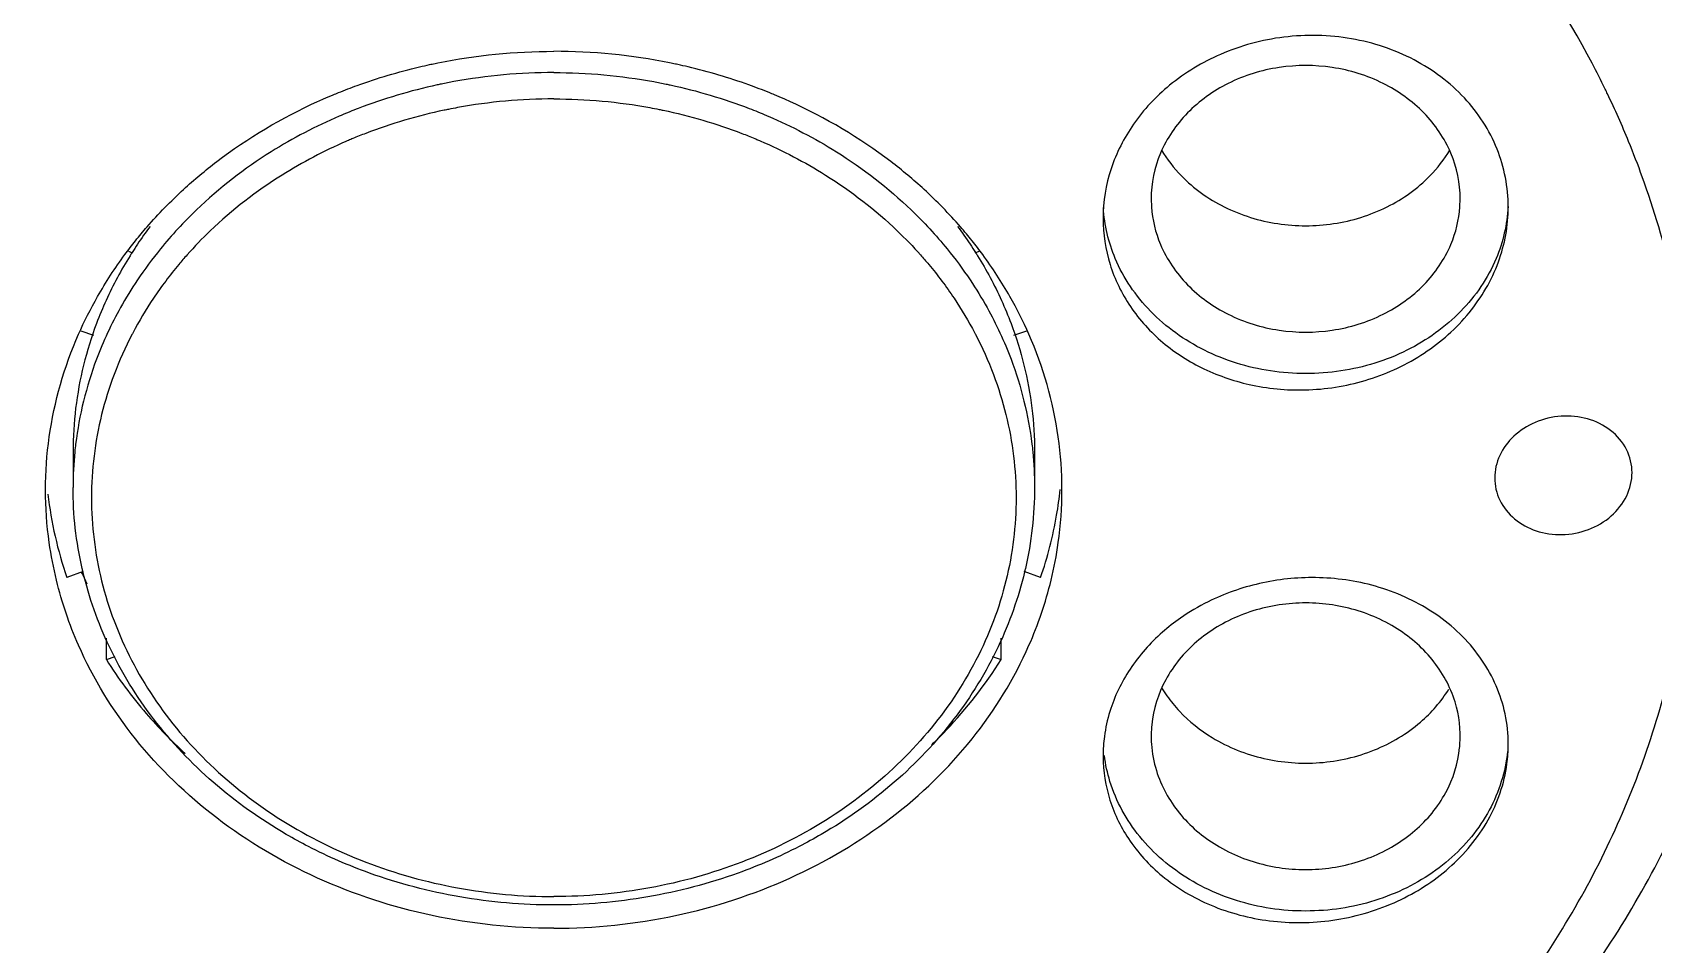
# Model space of a CAD drawing. Extents: x -1802 to -1505, y -7177 to -6757.
# Drawn here: x -1729.84 to -1706.23, y -6934.68 to -6921.4 of the extents above; entities that cross this region are included whole.
import ezdxf

# ---------------------------------------------------------------- set-up
doc = ezdxf.new("R2010")
doc.units = 0
doc.header["$LTSCALE"] = 5
doc.header["$MEASUREMENT"] = 0
doc.layers.add('DWG', color=7, linetype='CONTINUOUS')

msp = doc.modelspace()

# ---------------------------------------------------------------- linework, layer by layer
at = {"layer": 'DWG'}
for p, q in [((-1713.548511384633, -6923.82495826425), (-1713.54367943149, -6923.94375107425)), ((-1709.053343338061, -6923.94375107425), (-1709.048511384633, -6923.82495826425)), ((-1728.375260507776, -6924.614722777107), (-1728.43344841149, -6924.593927663107)), ((-1716.059519278347, -6924.593927663107), (-1716.117707182061, -6924.614722777107)), ((-1729.133405402918, -6925.74459108225), (-1728.946336226918, -6925.811445610536)), ((-1715.546631462918, -6925.811445610536), (-1715.359562286918, -6925.74459108225)), ((-1729.246483844918, -6927.505423214821), (-1729.246483844918, -6928.026245654535)), ((-1715.246483844918, -6927.505423214821), (-1715.246483844918, -6928.026245654535)), ((-1729.097450946061, -6929.253405992821), (-1729.335000656347, -6929.338301185964)), ((-1715.15796703349, -6929.338301185964), (-1715.395570885204, -6929.253386643678)), ((-1728.760975507776, -6930.53396995625), (-1728.760975507776, -6930.220744902821)), ((-1715.731992182061, -6930.53396995625), (-1715.731992182061, -6930.220888415392)), ((-1728.760975507776, -6930.53396995625), (-1728.630939376347, -6930.487497819964)), ((-1715.862075772919, -6930.487480859107), (-1715.731992182061, -6930.53396995625))]:
    msp.add_line(p, q, dxfattribs=at)
for points, start_tangent, end_tangent in [([(-1751.556504350918, -6922.88986814425), (-1750.76021988349, -6919.246829781679), (-1748.850700080061, -6914.775843207678), (-1745.992822482347, -6910.671576120822), (-1742.344938064347, -6907.142040449393), (-1738.029148323204, -6904.269816758249), (-1733.08907461949, -6902.102378083964), (-1729.837501235204, -6901.177889997678)], (0.1311441342239622, 0.9913633118381209), (0.9746104198008791, 0.2239074130428783)), ([(-1705.608300800347, -6921.571871465964), (-1706.42844100749, -6919.910816025964), (-1708.145067032918, -6917.518781673964), (-1710.341899895204, -6915.439624901107), (-1711.054262831204, -6914.908602919964)], (-0.3830401836940048, 0.9237316805629562), (-0.8168582142864305, 0.5768385023148023)), ([(-1707.12824459749, -6921.850980062535), (-1708.441916518061, -6919.815030103964), (-1710.505922935204, -6917.643758769964), (-1713.022640870347, -6915.863226479679), (-1713.945191228347, -6915.367991288535)], (-0.46599397479845, 0.8847878929164559), (-0.8949086153565626, 0.4462494483588749)), ([(-1778.246285532347, -6921.24189691625), (-1778.170526937775, -6923.757662645964), (-1776.957204479204, -6931.549974049107), (-1774.29644673549, -6939.066508921107), (-1770.258936414633, -6946.110750009964), (-1764.950009050918, -6952.49840997825), (-1758.508191035775, -6958.060832096536), (-1751.108581724918, -6962.646683407964), (-1742.947195056918, -6966.135876804536), (-1734.237741878347, -6968.437484102536), (-1725.207649094918, -6969.490569590821)], (-8.540919691395954e-05, -0.9999999963526346), (0.998957947041844, -0.04564011439451306)), ([(-1666.246496745204, -6921.242016154535), (-1666.373330842347, -6924.49219542425), (-1666.93593677149, -6928.800327009392), (-1667.943870703776, -6933.047603519964), (-1669.389017347776, -6937.199828382535), (-1671.259741232061, -6941.223570323964), (-1673.540980388061, -6945.08643254025), (-1676.214367619776, -6948.75731353625), (-1679.258378384919, -6952.20665753625), (-1682.648504098347, -6955.406692450822), (-1686.357449461776, -6958.331653480535), (-1690.35535222749, -6960.957990558822), (-1694.610023633204, -6963.264557963678), (-1699.087207566919, -6965.232784570821), (-1703.75085637549, -6966.846823376821), (-1708.563421101204, -6968.09367909025), (-1713.486153802633, -6968.963312761965)], (-1.580936125338358e-05, -0.9999999998750322), (-0.9907918457696631, -0.1353939376646685)), ([(-1708.51221580149, -6923.099559679107), (-1708.988433432633, -6922.35608924625), (-1709.720673703204, -6921.80166924425), (-1710.631357411204, -6921.494539105107), (-1711.616893309204, -6921.470951258536), (-1712.539027485775, -6921.721390989964), (-1713.279708838347, -6922.171678065392), (-1713.805480324347, -6922.738304177964), (-1714.131158152918, -6923.386879125964)], (-0.3723775040511927, 0.9280813512169092), (-0.3123188647543415, -0.9499773295813745)), ([(-1723.932597692919, -6921.844863963964), (-1722.246483844918, -6921.676911083679)], (0.9802395456599209, 0.1978141378274866), (1, 6.123031769111886e-17)), ([(-1720.560369996918, -6921.844863963964), (-1722.246483844918, -6921.676911083679)], (-0.9802395456599209, 0.1978141378274864), (-1, -6.123031769111886e-17)), ([(-1725.109196858347, -6922.173967294249), (-1724.20103504949, -6921.903629348535)], (0.940290084067389, 0.3403741438542922), (0.9732208442848803, 0.2298721128136796)), ([(-1724.20103504949, -6921.903629348535), (-1724.053725697204, -6921.870238360822)], (0.9732208441545164, 0.229872113365607), (0.9772152716328973, 0.2122505898400349)), ([(-1724.053725697204, -6921.870238360822), (-1724.017419760632, -6921.862436941678)], (0.977215271897238, 0.212250588622994), (0.9781462234898648, 0.2079181701355504)), ([(-1724.017419760632, -6921.862436941678), (-1723.932597692919, -6921.844863963964)], (0.9781462233975594, 0.2079181705697984), (0.9802395458380049, 0.1978141369450174)), ([(-1722.246483844918, -6921.986727083107), (-1723.701865680633, -6922.118705054249)], (-1, -6.123031769111886e-17), (-0.9836073902801399, -0.1803233256855377)), ([(-1722.246483844918, -6921.986727083107), (-1720.791102009204, -6922.118705054249)], (1, 6.123031769111886e-17), (0.9836073902801401, -0.1803233256855376)), ([(-1720.475547929204, -6921.862436941678), (-1720.560369996918, -6921.844863963964)], (-0.9781462233975594, 0.2079181705697982), (-0.9802395458380049, 0.1978141369450173)), ([(-1720.439241992633, -6921.870238360822), (-1720.475547929204, -6921.862436941678)], (-0.977215271897238, 0.2122505886229938), (-0.9781462234898648, 0.2079181701355502)), ([(-1720.291932640347, -6921.903629348535), (-1720.439241992633, -6921.870238360822)], (-0.9732208441545164, 0.2298721133656069), (-0.9772152716328973, 0.2122505898400348)), ([(-1719.404297912919, -6922.16656804825), (-1720.291932640347, -6921.903629348535)], (-0.9412053240076281, 0.3378350752359733), (-0.9732208443017297, 0.2298721127423434)), ([(-1709.048511384633, -6923.82495826425), (-1709.18374932149, -6923.16207991225), (-1709.577167248918, -6922.574815621679), (-1710.170430832633, -6922.145303137393), (-1710.91225648149, -6921.912503205964), (-1711.684766288061, -6921.912503205964), (-1712.426591936633, -6922.145303137393), (-1713.019855520633, -6922.574815621679), (-1713.413273447776, -6923.16207991225), (-1713.548511384633, -6923.82495826425)], (-6.123031769111886e-17, 1), (6.123031769111886e-17, -1)), ([(-1706.937586644918, -6922.22736434425), (-1707.12824459749, -6921.850980062535)], (-0.4375810537307198, 0.8991789707371457), (-0.4659939750190155, 0.8847878928002898)), ([(-1725.382383599204, -6922.27850944025), (-1725.109196858347, -6922.173967294249)], (0.9272770371257676, 0.3743758758510728), (0.9402900838799539, 0.3403741443720851)), ([(-1723.943446115204, -6922.166868995107), (-1725.093640346347, -6922.508870897393), (-1725.34196701349, -6922.609349019107)], (-0.9775495698872488, -0.2107055728101539), (-0.9201908232806244, -0.3914701122054233)), ([(-1723.883632516918, -6922.154217562535), (-1723.943446115204, -6922.166868995107)], (-0.9791444398173739, -0.20316536608074), (-0.9775495699614674, -0.2107055724658229)), ([(-1723.701865680633, -6922.118705054249), (-1723.883632516918, -6922.154217562535)], (-0.9836073903575319, -0.1803233252633889), (-0.9791444394715717, -0.2031653677473152)), ([(-1720.791102009204, -6922.118705054249), (-1720.60933507949, -6922.154217581678)], (0.9836073903935838, -0.1803233250667368), (0.9791444371499262, -0.2031653789363593)), ([(-1720.60933507949, -6922.154217581678), (-1720.549521574633, -6922.166868995107)], (0.9791444369748812, -0.2031653797799784), (0.9775495697039174, -0.210705573660703)), ([(-1720.549521574633, -6922.166868995107), (-1719.39932734349, -6922.508870897393), (-1719.151000676347, -6922.609349019107)], (0.9775495698872488, -0.2107055728101537), (0.9201908232806244, -0.3914701122054231)), ([(-1719.110584090633, -6922.27850944025), (-1719.404297912919, -6922.16656804825)], (-0.9272770371879575, 0.3743758756970371), (-0.9412053238626452, 0.3378350756398946)), ([(-1727.63721679749, -6923.687670501107), (-1727.153591515776, -6923.282577891107), (-1725.685435318061, -6922.408232427392)], (0.7368568293771608, 0.6760488244204244), (0.9109214758992862, 0.4125797677364539)), ([(-1725.685435318061, -6922.408232427392), (-1725.598997515204, -6922.369705734821)], (0.9109214762109231, 0.4125797670484007), (0.9158025524061425, 0.401628790061662)), ([(-1725.598997515204, -6922.369705734821), (-1725.459918076347, -6922.310287526821)], (0.9158025532601037, 0.4016287881144414), (0.9232914742129416, 0.3841000568155295)), ([(-1725.459918076347, -6922.310287526821), (-1725.382383599204, -6922.27850944025)], (0.9232914734140628, 0.3841000587358575), (0.9272770367071503, 0.3743758768879299)), ([(-1722.246483844918, -6922.36961397625), (-1723.645951253775, -6922.496521475393)], (-1, -6.123031769111886e-17), (-0.9836073902947295, -0.1803233256059559)), ([(-1722.246483844918, -6922.36961397625), (-1720.847016436061, -6922.496521475393)], (1, 6.123031769111886e-17), (0.9836073902947295, -0.1803233256059557)), ([(-1719.03304961349, -6922.310287526821), (-1719.110584090633, -6922.27850944025)], (-0.9232914734140628, 0.3841000587358573), (-0.9272770367071503, 0.3743758768879298)), ([(-1718.893970174633, -6922.369705734821), (-1719.03304961349, -6922.310287526821)], (-0.9158025532601037, 0.4016287881144412), (-0.9232914742129418, 0.3841000568155295)), ([(-1718.807532371775, -6922.408232427392), (-1718.893970174633, -6922.369705734821)], (-0.9109214762109233, 0.4125797670484006), (-0.9158025524061427, 0.4016287900616619)), ([(-1716.855750892347, -6923.687670501107), (-1717.339376174061, -6923.282577891107), (-1718.807532371775, -6922.408232427392)], (-0.7368568293771609, 0.6760488244204244), (-0.9109214758992862, 0.4125797677364538)), ([(-1706.903476592918, -6922.297992049964), (-1706.937586644918, -6922.22736434425)], (-0.4321983681158225, 0.9017785596242683), (-0.4375810541753689, 0.8991789705207596)), ([(-1706.595893333204, -6922.990516432536), (-1706.903476592918, -6922.297992049964)], (-0.3792427432616525, 0.9252972180242283), (-0.4321983681184267, 0.9017785596230202)), ([(-1725.36977368549, -6922.621244747678), (-1726.360980610918, -6923.140172492535), (-1727.448497623204, -6923.985018930821), (-1727.974200066347, -6924.554352919393)], (-0.9186075327940176, -0.3951711030605453), (-0.6314699077719457, -0.7754003840458752)), ([(-1725.34196701349, -6922.609349019107), (-1725.36977368549, -6922.621244747678)], (-0.920190822779589, -0.3914701133831589), (-0.9186075312543602, -0.3951711066396044)), ([(-1723.840425417204, -6922.534782362535), (-1724.98425522149, -6922.871697506821)], (-0.9786055531762885, -0.2057454040617448), (-0.9334774991536674, -0.3586359694367189)), ([(-1723.780589002919, -6922.522451952535), (-1723.840425417204, -6922.534782362535)], (-0.980220303376215, -0.1979094662946696), (-0.978605553317415, -0.205745403390492)), ([(-1723.645951253775, -6922.496521475393), (-1723.780589002919, -6922.522451952535)], (-0.9836073902520504, -0.1803233258387573), (-0.9802203033703739, -0.1979094663235997)), ([(-1720.847016436061, -6922.496521475393), (-1720.71237859349, -6922.522451971393)], (0.9836073903685025, -0.180323325203548), (0.9802203012764678, -0.1979094766944493)), ([(-1720.71237859349, -6922.522451971393), (-1720.652542272633, -6922.534782362535)], (0.9802203006343012, -0.1979094798750182), (0.9786055535531937, -0.2057454022690359)), ([(-1720.652542272633, -6922.534782362535), (-1719.508712468347, -6922.871697506821)], (0.9786055531762885, -0.2057454040617446), (0.9334774991536674, -0.3586359694367187)), ([(-1719.151000676347, -6922.609349019107), (-1719.12319400149, -6922.621244748821)], (0.9201908236447329, -0.3914701113495486), (0.9186075322894818, -0.3951711042333796)), ([(-1719.12319400149, -6922.621244748821), (-1718.131987078918, -6923.140172492535), (-1717.044470066633, -6923.985018930821), (-1716.51876762349, -6924.554352919393)], (0.9186075326441231, -0.3951711034089874), (0.6314699077989566, -0.7754003840238778)), ([(-1724.98425522149, -6922.871697506821), (-1725.173656910633, -6922.947521673678)], (-0.9334774991345001, -0.3586359694866086), (-0.9230633379917047, -0.3846479871981807)), ([(-1719.508712468347, -6922.871697506821), (-1719.319310779204, -6922.947521673678)], (0.9334774991345001, -0.3586359694866084), (0.9230633379917048, -0.3846479871981806)), ([(-1725.273034970347, -6922.989806503964), (-1726.202905442633, -6923.478745077393), (-1727.248641054918, -6924.291133295393), (-1727.585550907776, -6924.640595345679)], (-0.9172142891959729, -0.3983942114222122), (-0.6647360362470143, -0.7470783105636304)), ([(-1725.201524631204, -6922.959202647964), (-1725.273034970347, -6922.989806503964)], (-0.921450579482123, -0.3884955978798983), (-0.9172142890414006, -0.3983942117780804)), ([(-1725.173656910633, -6922.947521673678), (-1725.201524631204, -6922.959202647964)], (-0.9230633373254589, -0.3846479887970122), (-0.9214505782279833, -0.3884956008545214)), ([(-1719.319310779204, -6922.947521673678), (-1719.291446722061, -6922.959201103393)], (0.9230633366569299, -0.3846479904013217), (0.9214507941229269, -0.3884950887852091)), ([(-1719.291446722061, -6922.959201103393), (-1719.240112752347, -6922.981077792249)], (0.9214507931281767, -0.3884950911446038), (0.9184241641222952, -0.3955970863849526)), ([(-1719.240112752347, -6922.981077792249), (-1718.290062247204, -6923.478745077393), (-1717.244326634918, -6924.291133295393), (-1716.907344232633, -6924.640676883392)], (0.9184241647156607, -0.3955970850073858), (0.6647224661939015, -0.7470903847173364)), ([(-1713.398008841776, -6923.114455037964), (-1713.107659868918, -6923.48989343025)], (0.5146183147961858, -0.8574193781786913), (0.6978898241793527, -0.7162051335385081)), ([(-1709.489362900347, -6923.48989343025), (-1709.199013927775, -6923.114455037964)], (0.6978898241793526, 0.7162051335385082), (0.5146183147961857, 0.8574193781786914)), ([(-1708.348511384633, -6923.942476918535), (-1708.51221580149, -6923.099559679107)], (-6.123031769111886e-17, 1), (-0.3723775039987085, 0.9280813512379676)), ([(-1706.397824508347, -6923.504503141678), (-1706.595893333204, -6922.990516432536)], (-0.3397222560177952, 0.9405258044127123), (-0.3792427431604385, 0.9252972180657119)), ([(-1714.131158152918, -6923.386879125964), (-1714.248511384633, -6924.110597394536)], (-0.3123188646861552, -0.9499773296037917), (6.123031769111886e-17, -1)), ([(-1722.246483844918, -6942.098823256822), (-1720.079271267204, -6941.976267087965), (-1715.892538067204, -6941.00836367825), (-1713.022640870347, -6939.683529818535), (-1710.505922935204, -6937.90299752825), (-1708.441916518061, -6935.731726194535), (-1706.90670177349, -6933.255488653107), (-1705.96290927549, -6930.567930903393), (-1705.642823376633, -6927.773378149107), (-1705.96290927549, -6924.978825394821), (-1706.397824508347, -6923.504503141678)], (1, 6.123031769111886e-17), (-0.339722255904993, 0.940525804453457)), ([(-1713.107659868918, -6923.48989343025), (-1712.484203238347, -6923.941609844821), (-1711.704364887204, -6924.186451399107), (-1710.892657882061, -6924.186451399107), (-1710.112819531204, -6923.941609844821), (-1709.489362900347, -6923.48989343025)], (0.6978898243682317, -0.7162051333544593), (0.6978898243682315, 0.7162051333544593)), ([(-1728.168498610919, -6924.23307334625), (-1727.63721679749, -6923.687670501107)], (0.6557286307703593, 0.7549966640906635), (0.7368568292594291, 0.6760488245487457)), ([(-1716.324469078918, -6924.23307334625), (-1716.855750892347, -6923.687670501107)], (-0.6557286307703594, 0.7549966640906632), (-0.7368568292594291, 0.6760488245487456)), ([(-1714.248511384633, -6924.110597394536), (-1714.146930318347, -6924.778874756536), (-1713.850654896633, -6925.393210701392), (-1713.377880106347, -6925.915907513107), (-1712.779171188633, -6926.300334471965), (-1712.073399459204, -6926.538252250822), (-1711.250748984347, -6926.605169082821), (-1710.377745506918, -6926.451790861678), (-1709.57338388549, -6926.070600497964), (-1708.918319490061, -6925.483150016536), (-1708.493116254061, -6924.744585391964), (-1708.348511384633, -6923.942476918535)], (6.123031769111886e-17, -1), (-6.123031769111886e-17, 1)), ([(-1714.070604616061, -6924.695476717393), (-1714.244687070061, -6923.952641177679)], (-0.3875619148461532, 0.9218436755550168), (-0.05957715423551835, 0.9982237037323836)), ([(-1708.351555658347, -6923.93883160425), (-1708.52641815349, -6924.695476717393), (-1709.03868027749, -6925.460997797678), (-1709.823511384633, -6926.029188364536), (-1710.786249260633, -6926.331516250822), (-1711.810773508918, -6926.331516250822), (-1712.773511384633, -6926.029188364536), (-1713.558342492061, -6925.460997797678), (-1714.070604616061, -6924.695476717393)], (-0.05321059023047104, -0.9985833130426951), (-0.3875619149660642, 0.9218436755046039)), ([(-1713.54417653149, -6923.943787193107), (-1713.413273447776, -6924.48783661625), (-1713.019855520633, -6925.075100906535), (-1712.426591936633, -6925.504613391107), (-1711.684766288061, -6925.737413322536), (-1710.91225648149, -6925.737413322536), (-1710.170430832633, -6925.504613391107), (-1709.577167248918, -6925.075100906535), (-1709.18374932149, -6924.48783661625), (-1709.052846237776, -6923.943787193107)], (0.07246787601348002, -0.9973707469873452), (0.0724678760134799, 0.9973707469873452)), ([(-1728.336564452633, -6924.43465955225), (-1728.168498610919, -6924.23307334625)], (0.6246231286994143, 0.7809263390959194), (0.6557286309725626, 0.7549966639150459)), ([(-1728.125509716347, -6924.227176088822), (-1728.30866167149, -6924.485663929107)], (-0.599588789986296, -0.8003082424433536), (-0.5560900059905803, -0.8311220760137444)), ([(-1716.36745797349, -6924.227176088822), (-1716.184306018347, -6924.485663929107)], (0.599588789986296, -0.8003082424433534), (0.5560900059905803, -0.8311220760137443)), ([(-1716.156403237204, -6924.43465955225), (-1716.324469078918, -6924.23307334625)], (-0.6246231286994145, 0.7809263390959194), (-0.6557286309725626, 0.7549966639150458)), ([(-1727.974200066347, -6924.554352919393), (-1728.30866167149, -6925.006486368821), (-1728.554639784347, -6925.408367499678)], (-0.6314699077094967, -0.7754003840967321), (-0.4868799506846588, -0.873468896768113)), ([(-1728.492252334061, -6924.637489862535), (-1728.336564452633, -6924.43465955225)], (0.5928463563641783, 0.8053155889126434), (0.6246231282173651, 0.7809263394814859)), ([(-1728.30866167149, -6924.485663929107), (-1728.387620918633, -6924.606887945678)], (-0.5560900059584813, -0.8311220760352213), (-0.5353725171177527, -0.8446160476305205)), ([(-1716.51876762349, -6924.554352919393), (-1716.184306018347, -6925.006486368821), (-1715.93832790549, -6925.408367499678)], (0.6314699077094968, -0.7754003840967322), (0.4868799506846589, -0.8734688967681128)), ([(-1716.184306018347, -6924.485663929107), (-1716.105346771204, -6924.606887945678)], (0.5560900059584815, -0.8311220760352211), (0.5353725171177528, -0.8446160476305203)), ([(-1716.000715355775, -6924.637489862535), (-1716.156403237204, -6924.43465955225)], (-0.5928463563641785, 0.8053155889126434), (-0.6246231282173652, 0.7809263394814859)), ([(-1728.888085742919, -6925.246151657964), (-1728.492252334061, -6924.637489862535)], (0.494972323890669, 0.8689087400770409), (0.5928463561106416, 0.8053155890992888)), ([(-1728.416503358633, -6924.652926819678), (-1728.764436431776, -6925.303050758535)], (-0.5274708281779483, -0.8495731430673108), (-0.4134466740014415, -0.9105283344065388)), ([(-1728.387620918633, -6924.606887945678), (-1728.416503358633, -6924.652926819678)], (-0.5353725178819718, -0.8446160471461086), (-0.5274708301516806, -0.849573141841888)), ([(-1727.705686526061, -6924.77986576625), (-1728.075758394347, -6925.273356897107), (-1728.376799639776, -6925.778962061107)], (-0.6414035331579059, -0.7672036937167046), (-0.4651994052864156, -0.8852059157739317)), ([(-1727.585550907776, -6924.640595345679), (-1727.705686526061, -6924.77986576625)], (-0.6647360365530143, -0.7470783102913574), (-0.641403533096331, -0.7672036937681829)), ([(-1716.907344232633, -6924.640676883392), (-1716.787281163775, -6924.77986576625)], (0.6647224666419205, -0.7470903843187121), (0.6414035330333813, -0.7672036938208106)), ([(-1716.787281163775, -6924.77986576625), (-1716.41720929549, -6925.273356897107), (-1716.116168050061, -6925.778962061107)], (0.641403533157906, -0.7672036937167047), (0.4651994052864158, -0.8852059157739317)), ([(-1716.105346771204, -6924.606887945678), (-1716.076464331204, -6924.652926819678)], (0.535372517881972, -0.8446160471461086), (0.5274708301516807, -0.849573141841888)), ([(-1716.076464331204, -6924.652926819678), (-1715.728531258061, -6925.303050758535)], (0.5274708281779484, -0.8495731430673107), (0.4134466740014416, -0.9105283344065388)), ([(-1715.604881946918, -6925.246151657964), (-1716.000715355775, -6924.637489862535)], (-0.4949723238906691, 0.8689087400770408), (-0.5928463561106417, 0.8053155890992886)), ([(-1729.165604040918, -6925.797522612535), (-1728.888085742919, -6925.246151657964)], (0.4023021749950446, 0.9155069415325351), (0.4949723237221328, 0.8689087401730472)), ([(-1715.327363648918, -6925.797522612535), (-1715.604881946918, -6925.246151657964)], (-0.4023021749950448, 0.9155069415325351), (-0.494972323722133, 0.8689087401730472)), ([(-1728.764436431776, -6925.303050758535), (-1728.903879458918, -6925.639109338535), (-1729.208137112633, -6926.874121619679), (-1729.246389571204, -6927.505423214821)], (-0.4134466738483561, -0.9105283344760507), (6.123031769111886e-17, -1)), ([(-1728.554639784347, -6925.408367499678), (-1728.903879458918, -6926.15993177825), (-1729.208137112633, -6927.394944059392)], (-0.4868799508494878, -0.8734688966762355), (-0.1209004330010585, -0.9926646388887621)), ([(-1715.93832790549, -6925.408367499678), (-1715.589088230919, -6926.15993177825), (-1715.284830577204, -6927.394944059392)], (0.486879950849488, -0.8734688966762356), (0.1209004330010586, -0.9926646388887621)), ([(-1715.728531258061, -6925.303050758535), (-1715.589088230919, -6925.639109338535), (-1715.284830577204, -6926.874121619679), (-1715.246578118633, -6927.505423214821)], (0.4134466738483563, -0.9105283344760507), (6.123031769111886e-17, -1)), ([(-1729.592529513204, -6927.291962424822), (-1729.165604040918, -6925.797522612535)], (0.1393048573264583, 0.9902495426533936), (0.402302174929925, 0.9155069415611505)), ([(-1728.38648231949, -6925.797472499107), (-1728.648108463776, -6926.382487998536), (-1728.940676819204, -6927.570052247678), (-1728.940676819204, -6928.784147388821), (-1728.648108463776, -6929.971711637964), (-1728.075758394347, -6931.080842739392), (-1727.248641054918, -6932.063066341107), (-1726.202905442633, -6932.875454559107), (-1724.98425522149, -6933.482502129678), (-1723.645951253775, -6933.857678161107), (-1722.246483844918, -6933.98458566025)], (-0.4618155261361671, -0.886975997318741), (1, 6.123031769111886e-17)), ([(-1728.376799639776, -6925.778962061107), (-1728.38648231949, -6925.797472499107)], (-0.4651994080765455, -0.8852059143076438), (-0.4618155303526605, -0.8869759951233691)), ([(-1716.106485370347, -6925.797472498822), (-1715.844859226061, -6926.382487998536), (-1715.552290870633, -6927.570052247678), (-1715.552290870633, -6928.784147388821), (-1715.844859226061, -6929.971711637964), (-1716.41720929549, -6931.080842739392), (-1717.244326634918, -6932.063066341107), (-1718.290062247204, -6932.875454559107), (-1719.508712468347, -6933.482502129678), (-1720.847016436061, -6933.857678161107), (-1722.246483844918, -6933.98458566025)], (0.461815526172597, -0.8869759972997734), (-1, -6.123031769111886e-17)), ([(-1716.116168050061, -6925.778962061107), (-1716.106485370347, -6925.797472498822)], (0.4651994029915195, -0.8852059169799611), (0.4618155251949153, -0.8869759978088159)), ([(-1714.900438176633, -6927.291962424822), (-1715.327363648918, -6925.797522612535)], (-0.1393048573264584, 0.9902495426533936), (-0.4023021749299253, 0.9155069415611506)), ([(-1706.546483844918, -6927.811941999964), (-1706.626722230061, -6927.476426465964), (-1706.858925675775, -6927.197548336536), (-1707.194235394347, -6927.029525815678), (-1707.580958925204, -6926.989677366822), (-1707.957664396632, -6927.080003225678), (-1708.267263928919, -6927.280351753393), (-1708.473827520633, -6927.563488306821), (-1708.546483844918, -6927.88914695025)], (-6.123031769111886e-17, 1), (6.123031769111886e-17, -1)), ([(-1729.646299043775, -6928.061545001964), (-1729.592529513204, -6927.291962424822)], (-6.123031769111886e-17, 1), (0.1393048574813659, 0.9902495426316017)), ([(-1729.208137112633, -6927.394944059392), (-1729.220529700061, -6927.506762664536)], (-0.1209004340512718, -0.9926646387608526), (-0.09940203990239846, -0.9950473528748478)), ([(-1715.284830577204, -6927.394944059392), (-1715.272437989775, -6927.506762664536)], (0.1209004340512719, -0.9926646387608526), (0.09940203990239857, -0.9950473528748478)), ([(-1714.846668646061, -6928.061545001964), (-1714.900438176633, -6927.291962424822)], (-6.123031769111886e-17, 1), (-0.139304857481366, 0.9902495426316017)), ([(-1729.220529700061, -6927.506762664536), (-1729.246389571204, -6928.026245654535)], (-0.09940204036085032, -0.9950473528290501), (6.123031769111886e-17, -1)), ([(-1715.272437989775, -6927.506762664536), (-1715.246578118633, -6928.026245654535)], (0.09940204036085043, -0.9950473528290501), (6.123031769111886e-17, -1)), ([(-1708.546483844918, -6927.88914695025), (-1708.472496680919, -6928.211997556536), (-1708.256130542347, -6928.485861078536), (-1707.943297973204, -6928.657880241107), (-1707.567713454061, -6928.714035533107), (-1707.18135474749, -6928.639735924536), (-1706.848922942633, -6928.441866905679), (-1706.624751779204, -6928.149587986822), (-1706.546483844918, -6927.811941999964)], (6.123031769111886e-17, -1), (-6.123031769111886e-17, 1)), ([(-1729.592529513204, -6928.831127579393), (-1729.646299043775, -6928.061545001964)], (-0.139304857481366, 0.9902495426316017), (-6.123031769111886e-17, 1)), ([(-1729.61168165349, -6928.123905424821), (-1729.335000656347, -6929.338301185964)], (0.1122355140077768, -0.9936816338221262), (0.3281209628182648, -0.9446357148442013)), ([(-1729.112962308061, -6929.208812116535), (-1729.246483844918, -6928.026245654535)], (-0.2221684473275121, 0.9750082979196036), (-6.123031769111886e-17, 1)), ([(-1715.246483844918, -6928.026245654535), (-1715.379879789204, -6929.208261190821)], (6.123031769111886e-17, -1), (-0.2220665405570541, -0.9750315131138184)), ([(-1714.924479531204, -6928.429957546821), (-1714.874415504061, -6928.059497672822)], (0.1672638014695454, 0.9859121769802605), (0.1004200635048922, 0.9949451295652808)), ([(-1714.900438176633, -6928.831127579393), (-1714.846668646061, -6928.061545001964)], (0.1393048574813659, 0.9902495426316017), (-6.123031769111886e-17, 1)), ([(-1709.712532553775, -6937.927291929678), (-1707.584608672347, -6935.676913273964), (-1705.954052174919, -6933.046893449964), (-1704.951647139776, -6930.19242975625), (-1704.643381626061, -6928.130859879964)], (0.7537562674274179, 0.6571540833882773), (0.06964704667711136, 0.9975716961146984)), ([(-1715.15796703349, -6929.338301185964), (-1714.924479531204, -6928.429957546821)], (0.3281209625882658, 0.9446357149240918), (0.1672638015329887, 0.9859121769694972)), ([(-1729.486918932061, -6929.379748533678), (-1729.592529513204, -6928.831127579393)], (-0.2377949998538333, 0.971315364876164), (-0.1393048572555209, 0.990249542663373)), ([(-1715.006048757776, -6929.379748533678), (-1714.900438176633, -6928.831127579393)], (0.2377949998538331, 0.971315364876164), (0.1393048572555207, 0.990249542663373)), ([(-1729.038004626918, -6929.434117126822), (-1729.120841176633, -6929.262094767679)], (-0.4482821932204262, 0.8938920937347442), (-0.4192808071897546, 0.9078565992062336)), ([(-1729.101833716061, -6929.256636306535), (-1729.112962308061, -6929.208812116535)], (-0.231107998434084, 0.9729281027186908), (-0.2221684440174956, 0.9750082986738344)), ([(-1725.818358367204, -6933.256351367679), (-1726.142477672347, -6933.078806097678), (-1727.203424491204, -6932.320706293678), (-1728.072613693776, -6931.398026565678), (-1728.717018010061, -6930.347119053964), (-1729.101833716061, -6929.256636306535)], (-0.8890035556353062, 0.457900292714236), (-0.2311079989118174, 0.9729281026052107)), ([(-1715.391138537204, -6929.25665563825), (-1715.77570936749, -6930.346613078535), (-1716.420252832347, -6931.397894613106), (-1717.289832223204, -6932.320958009107), (-1718.351223522061, -6933.079232671107), (-1718.674623926061, -6933.256358925392)], (-0.2311126468552485, -0.9729269985274133), (-0.8890045680912282, -0.4578983270475321)), ([(-1715.379879789204, -6929.208261190821), (-1715.391138537204, -6929.25665563825)], (-0.2220665400372153, -0.9750315132322135), (-0.2311126445340035, -0.9729269990788103)), ([(-1722.246483844918, -6934.446178920535), (-1724.017419760632, -6934.260653062535), (-1725.685435318061, -6933.714857576821), (-1727.153591515776, -6932.840512113107), (-1728.336564452633, -6931.688430451964), (-1729.165604040918, -6930.325567391678), (-1729.486918932061, -6929.379748533678)], (-1, -6.123031769111886e-17), (-0.2377949996435919, 0.9713153649276347)), ([(-1722.246483844918, -6934.446178920535), (-1720.475547929204, -6934.260653062535), (-1718.807532371775, -6933.714857576821), (-1717.339376174061, -6932.840512113107), (-1716.156403237204, -6931.688430451964), (-1715.327363648918, -6930.325567391678), (-1715.006048757776, -6929.379748533678)], (1, 6.123031769111886e-17), (0.2377949996435917, 0.9713153649276347)), ([(-1708.420295242061, -6931.219310801678), (-1708.794841326061, -6930.452866983393), (-1709.449860682347, -6929.842979725679), (-1710.283121718061, -6929.466078697964), (-1711.153894575204, -6929.34046645425), (-1711.971750180347, -6929.426908939964), (-1712.718995215204, -6929.692044170822)], (-0.2568075847595404, 0.9664625519956641), (-0.8957671260252342, -0.4445236280924694)), ([(-1712.718995215204, -6929.692044170822), (-1713.121752830918, -6929.93020742825)], (-0.8957671259236615, -0.4445236282971504), (-0.8203219680703141, -0.5719019747310256)), ([(-1709.052577669775, -6931.766297949678), (-1709.124259924347, -6931.150629158821), (-1709.458016373776, -6930.533439156821), (-1710.004263296347, -6930.06214366625), (-1710.719606740347, -6929.77418248425), (-1711.491118668918, -6929.715953347678), (-1712.250605438918, -6929.891194121678), (-1712.889501642347, -6930.277413464822)], (0.06843835907273563, 0.9976553468044119), (-0.757140525367134, -0.6532520377670322)), ([(-1713.121752830918, -6929.93020742825), (-1713.384476389204, -6930.135994141679)], (-0.8203219684603451, -0.5719019741715747), (-0.750956173408643, -0.6603520467292036)), ([(-1713.384476389204, -6930.135994141679), (-1713.855768663776, -6930.672961447964), (-1714.149836114347, -6931.289021121678)], (-0.7509561733888762, -0.6603520467516826), (-0.2949765820128614, -0.9555044824928923)), ([(-1712.889501642347, -6930.277413464822), (-1713.33714252149, -6930.828645677392)], (-0.7571405253648799, -0.653252037769645), (-0.4758141710938363, -0.879545834272601)), ([(-1728.760975507776, -6930.53396995625), (-1728.181690886918, -6931.318646920536), (-1727.615138789204, -6931.899510477107)], (0.5297051206613108, -0.8481818703233324), (0.7397873118771743, -0.6728407933423363)), ([(-1716.744051604918, -6931.774594576821), (-1716.531391579204, -6931.561237103679), (-1715.731992182061, -6930.53396995625)], (0.7215454072689018, 0.6923671173944895), (0.5297051206343614, 0.8481818703401629)), ([(-1713.33714252149, -6930.828645677392), (-1713.540252322918, -6931.483922027678), (-1713.544275765776, -6931.76531363025)], (-0.4758141708119095, -0.8795458344251168), (0.06926694698976497, -0.9975981606111336)), ([(-1713.395806054347, -6930.942865160249), (-1713.232138600633, -6931.175514041678)], (0.5158694603407353, -0.8566672048629845), (0.6313309320036262, -0.7755135423030554)), ([(-1713.232138600633, -6931.175514041678), (-1713.134674089776, -6931.286861625678)], (0.6313309323612516, -0.7755135420119191), (0.6848045064326315, -0.7287268267118757)), ([(-1709.627045029204, -6931.444533755965), (-1709.21453213549, -6930.964928908821)], (0.7571405252337033, 0.6532520379216828), (0.5275968178378607, 0.8494949074640551)), ([(-1714.149836114347, -6931.289021121678), (-1714.22952453349, -6931.651667003965)], (-0.2949765822154846, -0.9555044824303398), (-0.1321028462550555, -0.9912360152916728)), ([(-1713.134674089776, -6931.286861625678), (-1712.658175072918, -6931.670723096821), (-1711.906083757775, -6931.973360487964), (-1711.09502466949, -6932.034309354821), (-1710.297998140632, -6931.850184219678), (-1709.627045029204, -6931.444533755965)], (0.6848045061106008, -0.7287268270144966), (0.7571405253948011, 0.6532520377349652)), ([(-1708.351971572347, -6931.653065397964), (-1708.420295242061, -6931.219310801678)], (-0.05382737036603316, 0.9985502562212271), (-0.2568075850218348, 0.9664625519259673)), ([(-1714.22952453349, -6931.651667003965), (-1714.248510754633, -6931.935862579679)], (-0.1321028460579778, -0.9912360153179374), (-3.826187020264496e-05, -0.9999999992680146)), ([(-1708.348836584347, -6931.767481603964), (-1708.351971572347, -6931.653065397964)], (-0.0009321808786459314, 0.9999995655193105), (-0.05382736921628595, 0.9985502562832046)), ([(-1713.544275765776, -6931.76531363025), (-1713.472762845204, -6932.149573544822), (-1713.139006395776, -6932.766763547107), (-1712.592759473204, -6933.238059037679), (-1711.877416028919, -6933.526020219679), (-1711.105904100633, -6933.584249355964), (-1710.346417330632, -6933.409008581964), (-1709.707521126918, -6933.022789238821)], (0.06926694694009072, -0.9975981606145826), (0.7571405253724616, 0.6532520377608578)), ([(-1709.707521126918, -6933.022789238821), (-1709.259880247776, -6932.47155702625), (-1709.056770446633, -6931.816280675964), (-1709.052577669775, -6931.766297949678)], (0.7571405253083118, 0.6532520378352094), (0.06843835919048323, 0.9976553467963345)), ([(-1709.212546380347, -6933.567366346536), (-1708.643081414633, -6932.869459261964), (-1708.367727020633, -6932.054204597678), (-1708.348836584347, -6931.767481603964)], (0.7508544860963414, 0.6604676681783893), (-0.0009321809018860166, 0.9999995655192888)), ([(-1708.35973702549, -6931.871932386821), (-1708.624903412918, -6932.725760205964), (-1709.212546380347, -6933.449847692536)], (-0.1004497019819806, -0.9949421377003446), (-0.757140525355549, -0.6532520377804597)), ([(-1714.248510754633, -6931.935862579679), (-1714.24848467749, -6931.946423116821), (-1714.148216604061, -6932.58199946825), (-1713.85615575749, -6933.175714795964), (-1713.348020734632, -6933.715983799392), (-1712.627554184347, -6934.13109611225), (-1711.768719509776, -6934.343716845964), (-1710.846043576633, -6934.319729275107), (-1709.959309334919, -6934.050452869393), (-1709.212546380347, -6933.567366346536)], (-3.826146984924335e-05, -0.9999999992680301), (0.7508544860419386, 0.6604676682402373)), ([(-1709.212546380347, -6933.449847692536), (-1710.051787512632, -6933.956859208821), (-1711.04140194349, -6934.185641683393), (-1712.062027567776, -6934.108600573392), (-1712.990561872061, -6933.735028173964), (-1713.71500991549, -6933.109982829107), (-1714.147992572347, -6932.308854232821), (-1714.229891190347, -6931.932499081393)], (-0.7571405253816531, -0.6532520377502044), (-0.1279678386339222, 0.9917783181111404)), ([(-1722.246483844918, -6934.106927715964), (-1723.615131137776, -6933.989669970536), (-1724.930738452633, -6933.642468672536), (-1725.818358367204, -6933.256351367679)], (-1, -6.123031769111886e-17), (-0.889003555628956, 0.4579002927265646)), ([(-1718.674623926061, -6933.256358925392), (-1719.563193177204, -6933.642816017393), (-1720.878592080347, -6933.98980066825), (-1722.246483844918, -6934.106927715964)], (-0.8890045680657009, -0.4578983270970929), (-1, -6.123031769111886e-17))]:
    msp.add_spline(points, degree=3, dxfattribs=dict(at, start_tangent=start_tangent, end_tangent=end_tangent))

doc.saveas('drawing.dxf')
